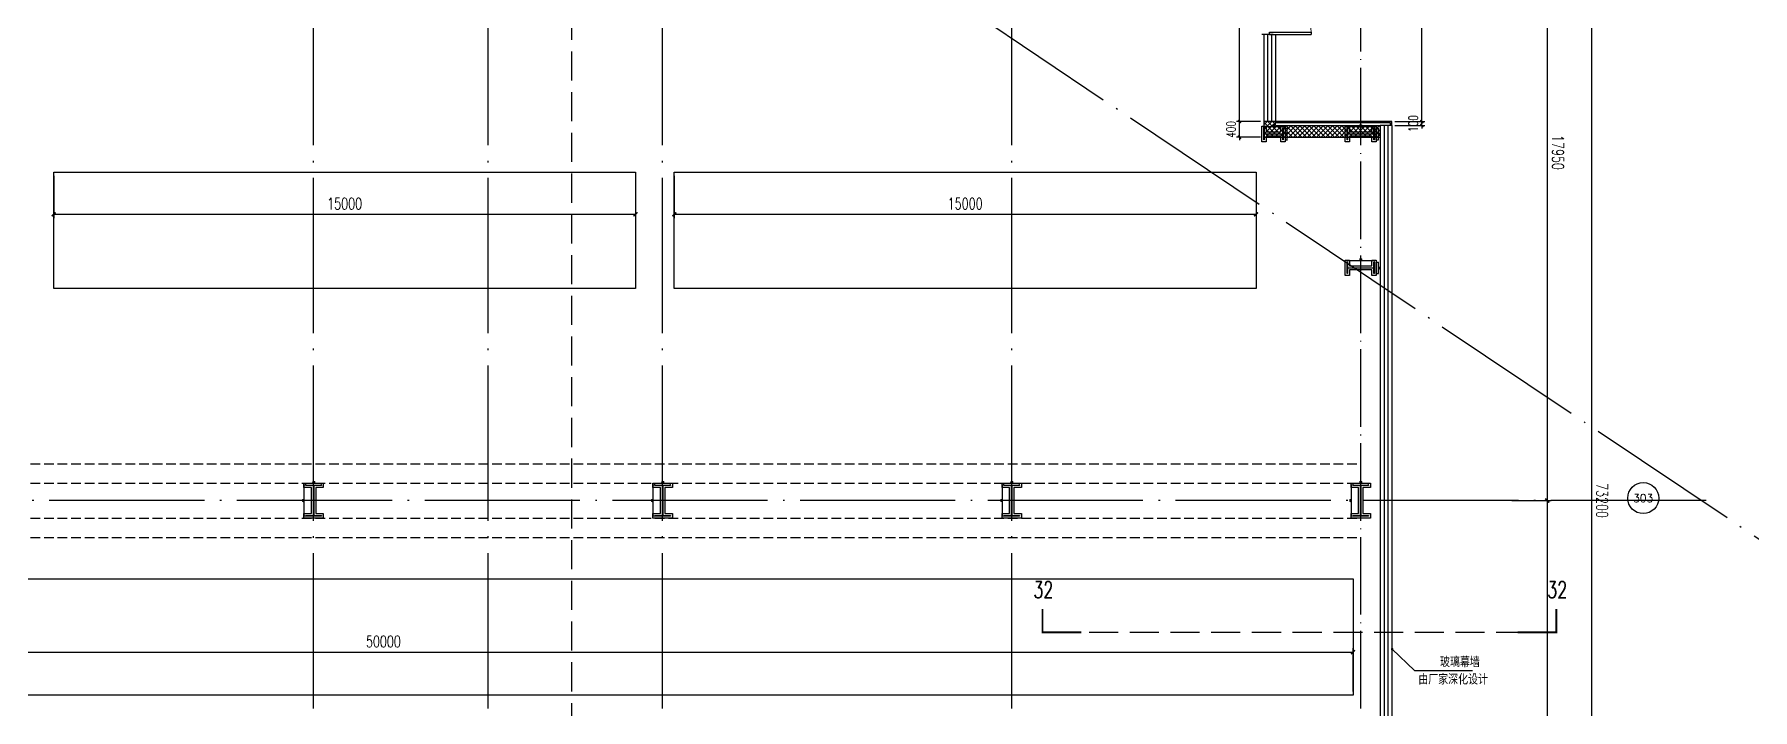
# Model space of a CAD drawing. Extents: x -1313754 to 847533, y 489853 to 941203.
# Drawn here: x -663054 to -618750, y 579429 to 596840 of the extents above; entities that cross this region are included whole.
import ezdxf
from ezdxf.enums import TextEntityAlignment as Align

# ---------------------------------------------------------------- set-up
doc = ezdxf.new("R2010")
doc.units = 0
doc.header["$LTSCALE"] = 1000
doc.header["$MEASUREMENT"] = 0
doc.linetypes.add('DASH', pattern=[0.35, 0.25, -0.1])
doc.linetypes.add('DOTE', pattern=[2.42, 2, -0.2, 0.02, -0.2])
doc.layers.get('Defpoints').update_dxf_attribs({"color": 210})
for name, color, linetype in [('10平面$0$WINDOW', 4, 'Continuous'), ('10平面$0$WINDOW_TEXT', 7, 'Continuous'), ('A-AXIS-D', 1, 'Continuous'), ('A-AXIS-DOTE', 14, 'DOTE'), ('A-AXIS-DP', 126, 'Continuous'), ('A-AXIS-SYMB', 3, 'Continuous'), ('A-CURTAIN', 134, 'Continuous'), ('A-HATCH-2', 251, 'Continuous'), ('A-SFCE', 30, 'Continuous'), ('A-WINDOW', 140, 'Continuous'), ('AS-COLN', 6, 'Continuous'), ('AS-WALL', 40, 'Continuous'), ('CURTWALL', 4, 'Continuous'), ('DIM_SYMB', 3, 'Continuous'), ('PUB_HATCH', 8, 'Continuous'), ('PUB_TEXT', 7, 'Continuous'), ('WINDOW', 4, 'Continuous')]:
    doc.layers.add(name, color=color, linetype=linetype)
doc.styles.add('10平面$0$_TCH_WINDOW', font='SIMPLEX', dxfattribs={"height": 3.5, "bigfont": 'GBCBIG'})
doc.styles.add('_TCH_AXIS', font='COMPLEX', dxfattribs={"bigfont": 'GBCBIG'})
doc.styles.add('_TCH_DIM', font='SIMPLEX', dxfattribs={"bigfont": 'GBCBIG'})
doc.styles.add('_TCH_DIM_T3', font='SIMPLEX', dxfattribs={"width": 0.705882, "bigfont": 'GBCBIG'})
doc.styles.add('_TCH_LABEL', font='COMPLEX', dxfattribs={"bigfont": 'GBCBIG'})
doc.styles.add('A-DIM_T3', font='SIMPLEX', dxfattribs={"width": 0.705882, "bigfont": 'GBCBIG'})
doc.dimstyles.new('_TCH_ARCH&&10', dxfattribs={"dimtxt": 29.75, "dimasz": 10, "dimexe": 10, "dimexo": 10, "dimgap": 12.625, "dimtad": 1, "dimdec": 0, "dimzin": 0, "dimdsep": 46, "dimtxsty": '_TCH_DIM_T3', "dimblk": 'ARCHTICK', "dimcen": 0.09, "dimclrt": 7, "dimazin": 2, "dimtfac": 1, "dimtdec": 0, "dimtix": 1, "dimtmove": 2, "dimatfit": 3, "dimfxl": 0, "dimtolj": 1, "dimtzin": 0, "dimarcsym": 0})
doc.dimstyles.new('_TCH_ARCH&&100', dxfattribs={"dimtxt": 297.5, "dimasz": 100, "dimexe": 100, "dimexo": 100, "dimgap": 126.25, "dimtad": 1, "dimdec": 0, "dimzin": 0, "dimdsep": 46, "dimtxsty": '_TCH_DIM_T3', "dimblk": 'ARCHTICK', "dimcen": 0.09, "dimclrt": 7, "dimazin": 2, "dimtfac": 1, "dimtdec": 0, "dimtix": 1, "dimtmove": 2, "dimatfit": 3, "dimfxl": 0, "dimtolj": 1, "dimtzin": 0, "dimarcsym": 0})
doc.dimstyles.new('_TCH_ARCH&&80', dxfattribs={"dimtxt": 238, "dimasz": 80, "dimexe": 80, "dimexo": 80, "dimgap": 101, "dimtad": 1, "dimdec": 0, "dimzin": 0, "dimdsep": 46, "dimtxsty": '_TCH_DIM_T3', "dimblk": 'ARCHTICK', "dimcen": 0.09, "dimclrt": 7, "dimazin": 2, "dimtfac": 1, "dimtdec": 0, "dimtix": 1, "dimtmove": 2, "dimatfit": 3, "dimfxl": 0, "dimtolj": 1, "dimtzin": 0, "dimarcsym": 0})
doc.dimstyles.new('A-DIM&&100', dxfattribs={"dimtxt": 297.5, "dimasz": 100, "dimexe": 100, "dimexo": 100, "dimgap": 126.25, "dimtad": 1, "dimdec": 0, "dimzin": 0, "dimdsep": 46, "dimtxsty": 'A-DIM_T3', "dimblk": 'ARCHTICK', "dimcen": 0.09, "dimclrt": 7, "dimazin": 2, "dimtfac": 1, "dimtdec": 0, "dimtix": 1, "dimtmove": 2, "dimatfit": 3, "dimfxl": 0, "dimtolj": 1, "dimtzin": 0, "dimarcsym": 0})
pattern_1 = [(45, (60, 0), (-60.000061, 60.000061), []), (135, (60, 0), (-60.000061, -60.000061), [])]

# ---------------------------------------------------------------- blocks, each defined once
blk = doc.blocks.new('_ArchTick')
at = {"color": 0, "linetype": 'ByBlock', "const_width": 0.4}
blk.add_lwpolyline([(-0.5, -0.5), (0.5, 0.5)], dxfattribs=at)
blk = doc.blocks.new('*D1328')
at = {"layer": 'A-AXIS-D', "color": 0, "lineweight": -2}
for p, q in [((95776, -202050), (96792, -202050)), ((96692, -202050), (96692, -220000)), ((95776, -220000), (96792, -220000))]:
    blk.add_line(p, q, dxfattribs=at)
at = {"layer": 'Defpoints', "color": 0}
for p in [(95676, -202050), (95676, -220000), (96692, -220000)]:
    blk.add_point(p, dxfattribs=at)
at = {"layer": 'A-AXIS-D', "color": 0, "lineweight": -2, "xscale": 100, "yscale": 100, "zscale": 100}
for p, rotation in [((96692, -202050), 90), ((96692, -220000), 270)]:
    blk.add_blockref('_ArchTick', p, dxfattribs=dict(at, rotation=rotation))
at = {"layer": 'A-AXIS-D', "color": 7, "insert": (96967, -211025), "char_height": 297.5, "attachment_point": 5, "rotation": 270, "style": 'A-DIM_T3'}
blk.add_mtext('\\A1;17950', dxfattribs=at)
blk = doc.blocks.new('*D1329')
at = {"layer": 'A-AXIS-D', "color": 0, "lineweight": -2}
for p, q in [((95776, -220000), (96792, -220000)), ((96692, -220000), (96692, -237950)), ((95776, -237950), (96792, -237950))]:
    blk.add_line(p, q, dxfattribs=at)
at = {"layer": 'Defpoints', "color": 0}
for p in [(95676, -220000), (95676, -237950), (96692, -237950)]:
    blk.add_point(p, dxfattribs=at)
at = {"layer": 'A-AXIS-D', "color": 0, "lineweight": -2, "xscale": 100, "yscale": 100, "zscale": 100}
for p, rotation in [((96692, -220000), 90), ((96692, -237950), 270)]:
    blk.add_blockref('_ArchTick', p, dxfattribs=dict(at, rotation=rotation))
at = {"layer": 'A-AXIS-D', "color": 7, "insert": (96967, -228975), "char_height": 297.5, "attachment_point": 5, "rotation": 270, "style": 'A-DIM_T3'}
blk.add_mtext('\\A1;17950', dxfattribs=at)
blk = doc.blocks.new('*D1406')
at = {"layer": 'A-AXIS-D', "color": 0, "lineweight": -2}
for p, q in [((96036, -183400), (97932, -183400)), ((97832, -183400), (97832, -256600)), ((96036, -256600), (97932, -256600))]:
    blk.add_line(p, q, dxfattribs=at)
at = {"layer": 'Defpoints', "color": 0}
for p in [(95936, -183400), (95936, -256600), (97832, -256600)]:
    blk.add_point(p, dxfattribs=at)
at = {"layer": 'A-AXIS-D', "color": 0, "lineweight": -2, "xscale": 100, "yscale": 100, "zscale": 100}
for p, rotation in [((97832, -183400), 90), ((97832, -256600), 270)]:
    blk.add_blockref('_ArchTick', p, dxfattribs=dict(at, rotation=rotation))
at = {"layer": 'A-AXIS-D', "color": 7, "insert": (98107, -220000), "char_height": 297.5, "attachment_point": 5, "rotation": 270, "style": '_TCH_DIM_T3'}
blk.add_mtext('\\A1;73200', dxfattribs=at)
blk = doc.blocks.new('4324324')
at = {"layer": 'A-HATCH-2', "linetype": 'DASH'}
for p, q in [((-294754.2, 585770.1), (-128854.2, 585770.1)), ((-294754.2, 585270.1), (-128854.2, 585270.1)), ((-307354.2, 584369.9), (-128854.2, 584369.9)), ((-307354.2, 583869.9), (-128854.2, 583869.9))]:
    blk.add_line(p, q, dxfattribs=at)
blk = doc.blocks.new('*D1767')
at = {"layer": 'A-AXIS-DP', "color": 0, "lineweight": -2}
for p, q in [((-165054, 621030), (-165054, 621079)), ((-165054, 621069), (-164654, 621069)), ((-164654, 621030), (-164654, 621079))]:
    blk.add_line(p, q, dxfattribs=at)
at = {"layer": 'Defpoints', "color": 0}
for p in [(-165054, 621020), (-164654, 621069), (-164654, 621020)]:
    blk.add_point(p, dxfattribs=at)
at = {"layer": 'A-AXIS-DP', "color": 0, "lineweight": -2, "xscale": 10, "yscale": 10, "zscale": 10, "rotation": 180}
blk.add_blockref('_ArchTick', (-165054, 621069), dxfattribs=at)
at = {"layer": 'A-AXIS-DP', "color": 0, "lineweight": -2, "xscale": 10, "yscale": 10, "zscale": 10}
blk.add_blockref('_ArchTick', (-164654, 621069), dxfattribs=at)
at = {"layer": 'A-AXIS-DP', "color": 7, "insert": (-164854, 621096), "char_height": 29.8, "attachment_point": 5, "style": '_TCH_DIM_T3'}
blk.add_mtext('\\A1;400', dxfattribs=at)
blk = doc.blocks.new('*D1768')
at = {"layer": 'A-AXIS-DP', "color": 0, "lineweight": -2}
for p, q in [((-165064, 621020), (-165105, 621020)), ((-165095, 620220), (-165095, 621020)), ((-165064, 620220), (-165105, 620220))]:
    blk.add_line(p, q, dxfattribs=at)
at = {"layer": 'Defpoints', "color": 0}
for p in [(-165095, 621020), (-165054, 621020), (-165054, 620220)]:
    blk.add_point(p, dxfattribs=at)
at = {"layer": 'A-AXIS-DP', "color": 0, "lineweight": -2, "xscale": 10, "yscale": 10, "zscale": 10}
for p, rotation in [((-165095, 621020), 90), ((-165095, 620220), 270)]:
    blk.add_blockref('_ArchTick', p, dxfattribs=dict(at, rotation=rotation))
at = {"layer": 'A-AXIS-DP', "color": 7, "insert": (-165123, 620620), "char_height": 29.8, "attachment_point": 5, "rotation": 90, "style": '_TCH_DIM_T3'}
blk.add_mtext('\\A1;800', dxfattribs=at)
blk = doc.blocks.new('*D1765')
at = {"layer": 'A-AXIS-DP', "color": 0, "lineweight": -2}
for p, q in [((-195790, 766880), (-195790, 766929)), ((-195790, 766919), (-195490, 766919)), ((-195490, 766880), (-195490, 766929))]:
    blk.add_line(p, q, dxfattribs=at)
at = {"layer": 'Defpoints', "color": 0}
for p in [(-195490, 766919), (-195790, 766870), (-195490, 766870)]:
    blk.add_point(p, dxfattribs=at)
at = {"layer": 'A-AXIS-DP', "color": 0, "lineweight": -2, "xscale": 10, "yscale": 10, "zscale": 10, "rotation": 180}
blk.add_blockref('_ArchTick', (-195790, 766919), dxfattribs=at)
at = {"layer": 'A-AXIS-DP', "color": 0, "lineweight": -2, "xscale": 10, "yscale": 10, "zscale": 10}
blk.add_blockref('_ArchTick', (-195490, 766919), dxfattribs=at)
at = {"layer": 'A-AXIS-DP', "color": 7, "insert": (-195640, 766946), "char_height": 29.8, "attachment_point": 5, "style": '_TCH_DIM_T3'}
blk.add_mtext('\\A1;300', dxfattribs=at)
blk = doc.blocks.new('*D1766')
at = {"layer": 'A-AXIS-DP', "color": 0, "lineweight": -2}
for p, q in [((-195800, 766820), (-195841, 766820)), ((-195831, 766120), (-195831, 766820)), ((-195800, 766120), (-195841, 766120))]:
    blk.add_line(p, q, dxfattribs=at)
at = {"layer": 'Defpoints', "color": 0}
for p in [(-195831, 766820), (-195790, 766820), (-195790, 766120)]:
    blk.add_point(p, dxfattribs=at)
at = {"layer": 'A-AXIS-DP', "color": 0, "lineweight": -2, "xscale": 10, "yscale": 10, "zscale": 10}
for p, rotation in [((-195831, 766820), 90), ((-195831, 766120), 270)]:
    blk.add_blockref('_ArchTick', p, dxfattribs=dict(at, rotation=rotation))
at = {"layer": 'A-AXIS-DP', "color": 7, "insert": (-195859, 766470), "char_height": 29.8, "attachment_point": 5, "rotation": 90, "style": '_TCH_DIM_T3'}
blk.add_mtext('\\A1;700', dxfattribs=at)
blk = doc.blocks.new('*D1769')
at = {"layer": 'A-AXIS-DP', "color": 0, "lineweight": -2}
for p, q in [((-130794, 594420), (-130745, 594420)), ((-130755, 594120), (-130755, 594420)), ((-130794, 594120), (-130745, 594120))]:
    blk.add_line(p, q, dxfattribs=at)
at = {"layer": 'Defpoints', "color": 0}
for p in [(-130804, 594420), (-130755, 594420), (-130804, 594120)]:
    blk.add_point(p, dxfattribs=at)
at = {"layer": 'A-AXIS-DP', "color": 0, "lineweight": -2, "xscale": 10, "yscale": 10, "zscale": 10}
for p, rotation in [((-130755, 594420), 90), ((-130755, 594120), 270)]:
    blk.add_blockref('_ArchTick', p, dxfattribs=dict(at, rotation=rotation))
at = {"layer": 'A-AXIS-DP', "color": 7, "insert": (-130783, 594270), "char_height": 29.8, "attachment_point": 5, "rotation": 90, "style": '_TCH_DIM_T3'}
blk.add_mtext('\\A1;300', dxfattribs=at)
blk = doc.blocks.new('*D1770')
at = {"layer": 'A-AXIS-DP', "color": 0, "lineweight": -2}
for p, q in [((-131354, 594430), (-131354, 594471)), ((-131354, 594461), (-130854, 594461)), ((-130854, 594430), (-130854, 594471))]:
    blk.add_line(p, q, dxfattribs=at)
at = {"layer": 'Defpoints', "color": 0}
for p in [(-131354, 594420), (-130854, 594461), (-130854, 594420)]:
    blk.add_point(p, dxfattribs=at)
at = {"layer": 'A-AXIS-DP', "color": 0, "lineweight": -2, "xscale": 10, "yscale": 10, "zscale": 10, "rotation": 180}
blk.add_blockref('_ArchTick', (-131354, 594461), dxfattribs=at)
at = {"layer": 'A-AXIS-DP', "color": 0, "lineweight": -2, "xscale": 10, "yscale": 10, "zscale": 10}
blk.add_blockref('_ArchTick', (-130854, 594461), dxfattribs=at)
at = {"layer": 'A-AXIS-DP', "color": 7, "insert": (-131104, 594489), "char_height": 29.8, "attachment_point": 5, "style": '_TCH_DIM_T3'}
blk.add_mtext('\\A1;500', dxfattribs=at)
blk = doc.blocks.new('*D2321')
at = {"layer": 'A-AXIS-DP', "color": 0, "lineweight": -2}
for p, q in [((-144054, 715580), (-144054, 714490)), ((-129054, 715580), (-129054, 714490)), ((-144054, 714590), (-129054, 714590))]:
    blk.add_line(p, q, dxfattribs=at)
at = {"layer": 'Defpoints', "color": 0}
for p in [(-144054, 715680), (-129054, 715680), (-129054, 714590)]:
    blk.add_point(p, dxfattribs=at)
at = {"layer": 'A-AXIS-DP', "color": 0, "lineweight": -2, "xscale": 100, "yscale": 100, "zscale": 100, "rotation": 180}
blk.add_blockref('_ArchTick', (-144054, 714590), dxfattribs=at)
at = {"layer": 'A-AXIS-DP', "color": 0, "lineweight": -2, "xscale": 100, "yscale": 100, "zscale": 100}
blk.add_blockref('_ArchTick', (-129054, 714590), dxfattribs=at)
at = {"layer": 'A-AXIS-DP', "color": 7, "insert": (-136554, 714865), "char_height": 297.5, "attachment_point": 5, "style": '_TCH_DIM_T3'}
blk.add_mtext('\\A1;15000', dxfattribs=at)
blk = doc.blocks.new('*D2322')
at = {"layer": 'A-AXIS-DP', "color": 0, "lineweight": -2}
for p, q in [((-179054, 719270), (-179054, 720380)), ((-179054, 720280), (-129054, 720280)), ((-129054, 719270), (-129054, 720380))]:
    blk.add_line(p, q, dxfattribs=at)
at = {"layer": 'Defpoints', "color": 0}
for p in [(-129054, 720280), (-179054, 719170), (-129054, 719170)]:
    blk.add_point(p, dxfattribs=at)
at = {"layer": 'A-AXIS-DP', "color": 0, "lineweight": -2, "xscale": 100, "yscale": 100, "zscale": 100, "rotation": 180}
blk.add_blockref('_ArchTick', (-179054, 720280), dxfattribs=at)
at = {"layer": 'A-AXIS-DP', "color": 0, "lineweight": -2, "xscale": 100, "yscale": 100, "zscale": 100}
blk.add_blockref('_ArchTick', (-129054, 720280), dxfattribs=at)
at = {"layer": 'A-AXIS-DP', "color": 7, "insert": (-154054, 720555), "char_height": 297.5, "attachment_point": 5, "style": '_TCH_DIM_T3'}
blk.add_mtext('\\A1;50000', dxfattribs=at)
blk = doc.blocks.new('*D306')
at = {"layer": 'A-AXIS-DP', "color": 0, "lineweight": -2}
for p, q in [((-627974, 594590), (-627200, 594590)), ((-627280, 594590), (-627280, 594670)), ((-627280, 594490), (-627280, 594590)), ((-627974, 594490), (-627200, 594490)), ((-627280, 594490), (-627280, 594410))]:
    blk.add_line(p, q, dxfattribs=at)
at = {"layer": 'Defpoints', "color": 0}
for p in [(-628054, 594590), (-627280, 594590), (-628054, 594490)]:
    blk.add_point(p, dxfattribs=at)
at = {"layer": 'A-AXIS-DP', "color": 0, "lineweight": -2, "xscale": 80, "yscale": 80, "zscale": 80}
for p, rotation in [((-627280, 594590), 270), ((-627280, 594490), 90)]:
    blk.add_blockref('_ArchTick', p, dxfattribs=dict(at, rotation=rotation))
at = {"layer": 'A-AXIS-DP', "color": 7, "insert": (-627500, 594540), "char_height": 238, "attachment_point": 5, "rotation": 90, "style": '_TCH_DIM_T3'}
blk.add_mtext('\\A1;100', dxfattribs=at)
blk = doc.blocks.new('*D307')
at = {"layer": 'A-AXIS-DP', "color": 0, "lineweight": -2}
for p, q in [((-627974, 601290), (-627200, 601290)), ((-627280, 594590), (-627280, 601290)), ((-627974, 594590), (-627200, 594590))]:
    blk.add_line(p, q, dxfattribs=at)
at = {"layer": 'Defpoints', "color": 0}
for p in [(-628054, 601290), (-627280, 601290), (-628054, 594590)]:
    blk.add_point(p, dxfattribs=at)
at = {"layer": 'A-AXIS-DP', "color": 0, "lineweight": -2, "xscale": 80, "yscale": 80, "zscale": 80}
for p, rotation in [((-627280, 601290), 90), ((-627280, 594590), 270)]:
    blk.add_blockref('_ArchTick', p, dxfattribs=dict(at, rotation=rotation))
at = {"layer": 'A-AXIS-DP', "color": 7, "insert": (-627500, 597940), "char_height": 238, "attachment_point": 5, "rotation": 90, "style": '_TCH_DIM_T3'}
blk.add_mtext('\\A1;6700', dxfattribs=at)
blk = doc.blocks.new('*D347')
at = {"layer": 'A-AXIS-DP', "color": 0, "lineweight": -2}
for p, q in [((-631435, 601290), (-632060, 601290)), ((-631980, 594590), (-631980, 601290)), ((-631435, 594590), (-632060, 594590))]:
    blk.add_line(p, q, dxfattribs=at)
at = {"layer": 'Defpoints', "color": 0}
for p in [(-631980, 601290), (-631355, 601290), (-631355, 594590)]:
    blk.add_point(p, dxfattribs=at)
at = {"layer": 'A-AXIS-DP', "color": 0, "lineweight": -2, "xscale": 80, "yscale": 80, "zscale": 80}
for p, rotation in [((-631980, 601290), 90), ((-631980, 594590), 270)]:
    blk.add_blockref('_ArchTick', p, dxfattribs=dict(at, rotation=rotation))
at = {"layer": 'A-AXIS-DP', "color": 7, "insert": (-632200, 597940), "char_height": 238, "attachment_point": 5, "rotation": 90, "style": '_TCH_DIM_T3'}
blk.add_mtext('\\A1;6700', dxfattribs=at)
blk = doc.blocks.new('*D348')
at = {"layer": 'A-AXIS-DP', "color": 0, "lineweight": -2}
for p, q in [((-631435, 594590), (-632060, 594590)), ((-631980, 594590), (-631980, 594670)), ((-631980, 594190), (-631980, 594590)), ((-631435, 594190), (-632060, 594190)), ((-631980, 594190), (-631980, 594110))]:
    blk.add_line(p, q, dxfattribs=at)
at = {"layer": 'Defpoints', "color": 0}
for p in [(-631980, 594590), (-631355, 594590), (-631355, 594190)]:
    blk.add_point(p, dxfattribs=at)
at = {"layer": 'A-AXIS-DP', "color": 0, "lineweight": -2, "xscale": 80, "yscale": 80, "zscale": 80}
for p, rotation in [((-631980, 594590), 270), ((-631980, 594190), 90)]:
    blk.add_blockref('_ArchTick', p, dxfattribs=dict(at, rotation=rotation))
at = {"layer": 'A-AXIS-DP', "color": 7, "insert": (-632200, 594390), "char_height": 238, "attachment_point": 5, "rotation": 90, "style": '_TCH_DIM_T3'}
blk.add_mtext('\\A1;400', dxfattribs=at)
blk = doc.blocks.new('10平面$0$$DorLib2D$00000002')
for p, q in [((-0.5, 0), (-0.5, 0.4875)), ((-0.475, 0.4875), (-0.5, 0.4875)), ((-0.475, 0), (-0.475, 0.4875)), ((0.475, 0), (0.475, 0.4875)), ((0.475, 0.4875), (0.5, 0.4875)), ((0.5, 0), (0.5, 0.4875)), ((-0.5, 0), (-0.475, 0)), ((0.5, 0), (0.475, 0))]:
    blk.add_line(p, q)
at = {"lineweight": 13}
for centre, start, end in [((-0.4875, 0), 0, 88.53072), ((0.4875, 0), 91.46928, 180)]:
    blk.add_arc(centre, 0.4875, start, end, dxfattribs=at)
blk = doc.blocks.new('dote')
at = {"layer": 'A-AXIS-D'}
blk.add_circle((99166, -219935.7), 400, dxfattribs=at)
at = {"layer": 'A-AXIS-DOTE'}
blk.add_line((91882.2, -264080), (91882.2, 36662.3), dxfattribs=at)
at = {"layer": 'A-AXIS-DOTE', "ltscale": 2}
for p, q in [((64882.2, -264080), (64882.2, -167560.7)), ((69382.2, -264080), (69382.2, -167560.7)), ((73882.2, -264080), (73882.2, -167560.7)), ((82882.2, -264080), (82882.2, -167560.7)), ((73878.2, -202050), (103882.2, -222150)), ((100786.4, -220000), (-97273.6, -220000))]:
    blk.add_line(p, q, dxfattribs=at)
at = {"layer": 'DIM_SYMB', "linetype": 'DASH', "ltscale": 3}
blk.add_line((96126.4, -223400), (84476.4, -223400), dxfattribs=at)
blk.add_lwpolyline([(71542.3, -265870), (71542.3, -177720)], dxfattribs=at)
at = {"layer": 'DIM_SYMB', "const_width": 50}
for points in [[(83676.4, -222800), (83676.4, -223400), (84676.4, -223400)], [(95926.4, -223400), (96926.4, -223400), (96926.4, -222800)]]:
    blk.add_lwpolyline(points, dxfattribs=at)
at = {"layer": 'PUB_TEXT', "style": '_TCH_AXIS'}
blk.add_text('303', height=206.28, dxfattribs=at).set_placement((98905.6, -220038.9), (99426.3, -220038.9), align=Align.FIT)
at = {"layer": 'PUB_TEXT', "style": '_TCH_LABEL', "width": 0.705882}
for p in [(83440.7, -222512.5), (96690.7, -222512.5)]:
    blk.add_text('32', height=425, dxfattribs=at).set_placement(p)
at = {"layer": 'A-AXIS-D'}
for base, p1, p2, dimstyle, picture, middle in [((97831.9, -256600.1), (95936.4, -183400), (95936.4, -256600.1), '_TCH_ARCH&&100', '*D1406', (98106.9, -220000)), ((96692.2, -220000), (95676.4, -202050), (95676.4, -220000), 'A-DIM&&100', '*D1328', (96967.2, -211025)), ((96692.2, -237950), (95676.4, -220000), (95676.4, -237950), 'A-DIM&&100', '*D1329', (96967.2, -228975))]:
    dim = blk.add_linear_dim(base=base, p1=p1, p2=p2, angle=270, dimstyle=dimstyle, override={"dimgap": 0}, dxfattribs=at)
    dim.commit()
    dim.dimension.update_dxf_attribs({"geometry": picture, "text_midpoint": middle, "dimtype": 161, "text_rotation": 270})
blk = doc.blocks.new('w42343243')
at = {"layer": 'A-HATCH-2'}
blk.add_lwpolyline([(-165104.2, 621070), (-164604.2, 621070), (-164604.2, 620958), (-164800.2, 620958), (-164800.2, 620282), (-164604.2, 620282), (-164604.2, 620170), (-165104.2, 620170), (-165104.2, 620282), (-164908.2, 620282), (-164908.2, 620958), (-165104.2, 620958)], close=True, dxfattribs=at)
at = {"layer": 'AS-COLN', "color": 3}
blk.add_lwpolyline([(-165054.2, 621020), (-164654.2, 621020), (-164654.2, 621008), (-164850.2, 621008), (-164850.2, 620232), (-164654.2, 620232), (-164654.2, 620220), (-165054.2, 620220), (-165054.2, 620232), (-164858.2, 620232), (-164858.2, 621008), (-165054.2, 621008)], close=True, dxfattribs=at)
at = {"layer": 'A-AXIS-DP'}
for p1, p2, distance, picture, middle in [((-165054.2, 620220), (-165054.2, 621020), 41.2, '*D1768', (-165122.9, 620620)), ((-165054.2, 621020), (-164654.2, 621020), 48.8, '*D1767', (-164854.2, 621096.2))]:
    dim = blk.add_aligned_dim(p1=p1, p2=p2, distance=distance, dimstyle='_TCH_ARCH&&10', dxfattribs=at)
    dim.commit()
    dim.dimension.update_dxf_attribs({"geometry": picture, "text_midpoint": middle})
blk = doc.blocks.new('nt66')
at = {"layer": 'A-HATCH-2'}
blk.add_lwpolyline([(-195840, 766870), (-195440, 766870), (-195440, 766758), (-195586, 766758), (-195586, 766182), (-195440, 766182), (-195440, 766070), (-195840, 766070), (-195840, 766182), (-195694, 766182), (-195694, 766758), (-195840, 766758)], close=True, dxfattribs=at)
at = {"layer": 'AS-COLN'}
blk.add_lwpolyline([(-195790, 766820), (-195490, 766820), (-195490, 766808), (-195636, 766808), (-195636, 766132), (-195490, 766132), (-195490, 766120), (-195790, 766120), (-195790, 766132), (-195644, 766132), (-195644, 766808), (-195790, 766808)], close=True, dxfattribs=at)
at = {"layer": 'A-AXIS-DP'}
for p1, p2, distance, picture, middle in [((-195790, 766870), (-195490, 766870), 48.8, '*D1765', (-195640, 766946.2)), ((-195790, 766120), (-195790, 766820), 41.2, '*D1766', (-195858.7, 766470))]:
    dim = blk.add_aligned_dim(p1=p1, p2=p2, distance=distance, dimstyle='_TCH_ARCH&&10', dxfattribs=at)
    dim.commit()
    dim.dimension.update_dxf_attribs({"geometry": picture, "text_midpoint": middle})
blk = doc.blocks.new('42343')
at = {"layer": 'A-HATCH-2'}
blk.add_lwpolyline([(-130804.2, 594469.9), (-130804.2, 594069.9), (-130916.2, 594069.9), (-130916.2, 594215.9), (-131292.2, 594215.9), (-131292.2, 594069.9), (-131404.2, 594069.9), (-131404.2, 594469.9), (-131292.2, 594469.9), (-131292.2, 594323.9), (-130916.2, 594323.9), (-130916.2, 594469.9)], close=True, dxfattribs=at)
at = {"layer": 'AS-COLN'}
blk.add_lwpolyline([(-130854.2, 594419.9), (-130854.2, 594119.9), (-130866.2, 594119.9), (-130866.2, 594265.9), (-131342.2, 594265.9), (-131342.2, 594119.9), (-131354.2, 594119.9), (-131354.2, 594419.9), (-131342.2, 594419.9), (-131342.2, 594273.9), (-130866.2, 594273.9), (-130866.2, 594419.9)], close=True, dxfattribs=at)
at = {"rotation": 270}
for p in [(-895324, 398629.9), (-895324, 395180)]:
    blk.add_blockref('nt66', p, dxfattribs=at)
at = {"layer": 'A-WINDOW'}
for p in [(9000, -35800), (18000, -35800), (27000, -35800), (36000, -35800)]:
    blk.add_blockref('w42343243', p, dxfattribs=at)
at = {"layer": 'A-AXIS-DP'}
for p1, p2, distance, picture, middle in [((-131354.2, 594419.9), (-130854.2, 594419.9), 41.2, '*D1770', (-131104.2, 594488.7)), ((-130804.2, 594119.9), (-130804.2, 594419.9), -48.8, '*D1769', (-130782.9, 594269.9))]:
    dim = blk.add_aligned_dim(p1=p1, p2=p2, distance=distance, dimstyle='_TCH_ARCH&&10', dxfattribs=at)
    dim.commit()
    dim.dimension.update_dxf_attribs({"geometry": picture, "text_midpoint": middle})
blk = doc.blocks.new('w42332')
at = {"layer": 'A-SFCE', "color": 5}
blk.add_lwpolyline([(-144054.2, 715680), (-129054.2, 715680), (-129054.2, 712680), (-144054.2, 712680)], close=True, dxfattribs=at)
at = {"layer": 'A-AXIS-DP', "color": 1}
dim = blk.add_aligned_dim(p1=(-144054.2, 715680), p2=(-129054.2, 715680), distance=-1090, dimstyle='_TCH_ARCH&&100', dxfattribs=at)
dim.commit()
dim.dimension.update_dxf_attribs({"geometry": '*D2321', "text_midpoint": (-136554.2, 714865)})
blk = doc.blocks.new('w42342132')
at = {"layer": 'A-SFCE', "color": 5}
blk.add_lwpolyline([(-179054.2, 722170), (-129054.2, 722170), (-129054.2, 719170), (-179054.2, 719170)], close=True, dxfattribs=at)
at = {"layer": 'A-AXIS-DP', "color": 1}
dim = blk.add_aligned_dim(p1=(-179054.2, 719170), p2=(-129054.2, 719170), distance=1110, dimstyle='_TCH_ARCH&&100', dxfattribs=at)
dim.commit()
dim.dimension.update_dxf_attribs({"geometry": '*D2322', "text_midpoint": (-154054.2, 720555)})
blk = doc.blocks.new('4234324333332222')
at = {"layer": 'A-SFCE'}
for name, p in [('w42332', (-18500, -86800)), ('w42332', (-2500, -86800)), ('w42342132', (0, -103780))]:
    blk.add_blockref(name, p, dxfattribs=at)

msp = doc.modelspace()

# ---------------------------------------------------------------- hatches: boundary and pattern name
at = {"layer": 'PUB_HATCH'}
h = msp.add_hatch(dxfattribs=at)
h.set_pattern_fill('多孔材料', color=256, scale=30, style=0)
h.set_pattern_definition(pattern_1)
h.paths.add_polyline_path([(-631054.6, 594490), (-631054.6, 594590), (-631354.6, 594590), (-631354.6, 594190)])
h = msp.add_hatch(dxfattribs=at)
h.set_pattern_fill('多孔材料', color=256, scale=30, style=0)
h.set_pattern_definition(pattern_1)
h.paths.add_polyline_path([(-631054.6, 594490), (-631354.6, 594190), (-628354.2, 594190), (-628354.2, 594490)])

# ---------------------------------------------------------------- linework, layer by layer
at = {"layer": 'A-AXIS-SYMB'}
for p, q in [((-628045.2, 580988.2), (-627470, 580440)), ((-627470, 580440), (-625970, 580440))]:
    msp.add_line(p, q, dxfattribs=at)
at = {"layer": 'A-AXIS-SYMB', "const_width": 32}
msp.add_lwpolyline([(-628056.8, 580999.2, 1), (-628033.6, 580977.1, 1)], format="xyb", close=True, dxfattribs=at)
at = {"layer": 'A-CURTAIN'}
for points in [[(-628054.2, 594490), (-628054.2, 594590), (-631054.2, 594590)], [(-628084.2, 594490), (-628084.2, 594560), (-631054.2, 594560)]]:
    msp.add_lwpolyline(points, dxfattribs=at)
at = {"layer": 'AS-WALL'}
for p, q in [((-631054.6, 594590), (-631354.6, 594590)), ((-631354.6, 594590), (-631354.6, 594190)), ((-631054.6, 594490), (-631054.6, 594590)), ((-631354.6, 594190), (-628354.2, 594190)), ((-631054.6, 594490), (-628354.2, 594490))]:
    msp.add_line(p, q, dxfattribs=at)
at = {"layer": 'CURTWALL'}
for p, q in [((-628354.2, 594490), (-628354.2, 594340)), ((-628054.2, 594490), (-628354.2, 594490)), ((-628354.2, 594340), (-628354.2, 565490)), ((-628254.2, 594490), (-628254.2, 594340)), ((-628254.2, 594340), (-628254.2, 565490)), ((-628154.2, 594490), (-628154.2, 594340)), ((-628154.2, 594340), (-628154.2, 565490)), ((-628054.2, 594490), (-628054.2, 594340)), ((-628054.2, 594340), (-628054.2, 565490))]:
    msp.add_line(p, q, dxfattribs=at)
at = {"layer": 'WINDOW'}
for p, q in [((-631108.8, 596840), (-631409.1, 596840)), ((-631354.6, 596840), (-631354.6, 594590)), ((-631254.6, 596840), (-631254.6, 594590)), ((-631154.6, 596840), (-631154.6, 594590)), ((-631054.6, 596840), (-631054.6, 594590))]:
    msp.add_line(p, q, dxfattribs=at)

# ---------------------------------------------------------------- block references
at = {"layer": '10平面$0$WINDOW'}
ref = msp.add_blockref('10平面$0$$DorLib2D$00000002', (-631204.6, 597940), dxfattribs=dict(at, xscale=-2200, yscale=2200, zscale=300, rotation=270.0000000014832))
ref.add_attrib('A', 'MLC6750', (-631455.6, 597600), dxfattribs={"layer": '10平面$0$WINDOW_TEXT', "ltscale": 500, "height": 148.75, "rotation": 90, "style": '10平面$0$_TCH_WINDOW', "width": 0.705882})
at = {"layer": 'A-SFCE'}
msp.add_blockref('4234324333332222', (-500000, -35590), dxfattribs=at)
at = {"layer": 'A-WINDOW'}
for name in ['42343', '4324324']:
    msp.add_blockref(name, (-500000, 0), dxfattribs=at)
at = {"layer": 'AS-WALL'}
msp.add_blockref('dote', (-720736.4, 804820), dxfattribs=at)

# ---------------------------------------------------------------- texts
at = {"layer": 'PUB_TEXT', "style": '_TCH_DIM'}
for s, p in [('玻璃幕墙', (-626810.6, 580524)), ('由厂家深化设计', (-627370.6, 580076))]:
    msp.add_text(s, height=270.07, dxfattribs=at).set_placement(p)

# ---------------------------------------------------------------- dimensions: what is measured, and where the dimension line sits
at = {"layer": 'A-AXIS-DP'}
for p1, p2, distance, picture, middle in [((-631354.6, 594590), (-631354.6, 601290), 625.4, '*D347', (-632200, 597940)), ((-628054.2, 594590), (-628054.2, 601290), -774.2, '*D307', (-627500, 597940)), ((-631354.6, 594190), (-631354.6, 594590), 625.4, '*D348', (-632200, 594390)), ((-628054.2, 594490), (-628054.2, 594590), -774.2, '*D306', (-627500, 594540))]:
    dim = msp.add_aligned_dim(p1=p1, p2=p2, distance=distance, dimstyle='_TCH_ARCH&&80', dxfattribs=at)
    dim.commit()
    dim.dimension.update_dxf_attribs({"geometry": picture, "text_midpoint": middle})

doc.saveas('drawing.dxf')
